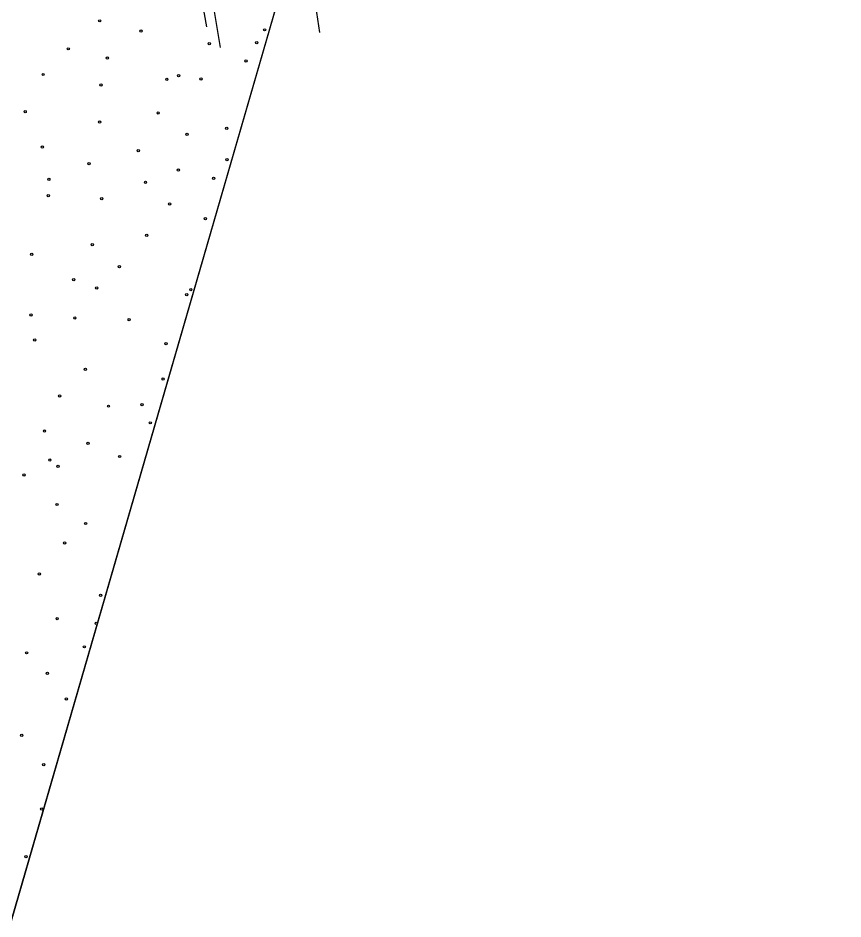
# Model space of a CAD drawing. Header units: metres. Extents: x 3206 to 3701, y 9896 to 11410.
# Drawn here: x 3381.5 to 3527.6, y 10262.2 to 10421.8 of the extents above; entities that cross this region are included whole.
import ezdxf

# ---------------------------------------------------------------- set-up
doc = ezdxf.new("R2010")
doc.units = ezdxf.units.M
for name, color, linetype in [('BOUNDARY', 7, 'Continuous'), ('ELECTR_CABLE_COMM', 7, 'Continuous'), ('GAS', 7, 'Continuous'), ('GROUND', 7, 'Continuous'), ('WATER_PIPELINE', 7, 'Continuous')]:
    doc.layers.add(name, color=color, linetype=linetype)

# ---------------------------------------------------------------- blocks, each defined once
blk = doc.blocks.new('МОЖЖЕВЕЛЬНИК_СКАЛЬНЫЙ')
blk.add_circle((0, 0), 0.2)
blk = doc.blocks.new('ЧЕРЕМУХА_ШУБЕРТ')
blk.add_circle((0, 0), 0.2)
blk = doc.blocks.new('БЕРЕЗА_ПОЛЕЗНАЯ')
blk.add_circle((0, 0), 0.2)
blk = doc.blocks.new('КЛЕН_САХАРИСТЫЙ')
blk.add_circle((0, 0), 0.2)

msp = doc.modelspace()

# ---------------------------------------------------------------- linework, layer by layer
at = {"layer": 'BOUNDARY'}
msp.add_lwpolyline([(3253.02, 9915.67), (3233.6, 10020.11), (3233.04, 10027.23), (3225.68, 10139.96), (3262.08, 10325.26), (3335.84, 10689.44), (3351.1, 10763.68), (3367.77, 10831.23), (3377.81, 10869.11), (3520.39, 11207.45), (3551.17, 11273.83), (3554.01, 11279.37), (3611.72, 11390.17), (3639.44, 11373.13), (3680.64, 11298.58), (3281.25, 9920.2)], close=True, dxfattribs=at)
at = {"layer": 'ELECTR_CABLE_COMM'}
msp.add_lwpolyline([(3416.23, 10444.22), (3415.13, 10429.75), (3417.3, 10416.6)], dxfattribs=at)
at = {"layer": 'GAS'}
msp.add_lwpolyline([(3413.25, 10442.02), (3413.4, 10428.52), (3414.87, 10420.27)], dxfattribs=at)
at = {"layer": 'GROUND'}
msp.add_lwpolyline([(3526.19, 10765.54), (3450.38, 10503.93), (3379.84, 10518.56), (3379.47, 10516.74), (3357.95, 10521.22), (3367.19, 10565.54), (3348.23, 10569.49), (3338.74, 10524.03), (3338.99, 10523.97), (3332.93, 10494.81), (3375.38, 10485.97), (3376.92, 10493.36), (3392.12, 10490.21), (3391.94, 10483.6), (3428.92, 10482.58), (3443.33, 10479.59), (3375.39, 10245.13)], dxfattribs=at)
at = {"layer": 'WATER_PIPELINE'}
msp.add_lwpolyline([(3424.09, 10448.6), (3432.98, 10432.28), (3434.91, 10419.26)], dxfattribs=at)

# ---------------------------------------------------------------- block references
at = {"layer": 'BUSH'}
for p in [(3395.99, 10421.33), (3403.3, 10419.52), (3425.19, 10419.73), (3390.42, 10416.37), (3415.39, 10417.29), (3397.35, 10414.74), (3421.9, 10414.22), (3385.98, 10411.82), (3407.88, 10410.95), (3413.91, 10411.03), (3382.8, 10405.24), (3406.34, 10405), (3395.97, 10403.4), (3418.49, 10402.28), (3411.46, 10401.24), (3385.84, 10398.97), (3402.82, 10398.34), (3394.1, 10396.01), (3409.92, 10394.89), (3416.15, 10393.41), (3386.88, 10390.35), (3396.36, 10389.82), (3408.37, 10388.88), (3414.71, 10386.26), (3404.32, 10383.32), (3394.67, 10381.68), (3383.95, 10379.95), (3399.48, 10377.77), (3391.4, 10375.48), (3411.39, 10372.83), (3391.59, 10368.69), (3401.2, 10368.38), (3384.49, 10364.79), (3407.75, 10364.14), (3393.45, 10359.6), (3407.22, 10357.87), (3388.88, 10354.88), (3397.55, 10353.07), (3404.95, 10350.12), (3386.22, 10348.65), (3393.94, 10346.49), (3399.51, 10344.15), (3388.62, 10342.42), (3382.57, 10340.88), (3388.44, 10335.65), (3389.77, 10328.85), (3385.31, 10323.36), (3396.15, 10319.57), (3388.46, 10315.42), (3383.05, 10309.38), (3393.27, 10310.44), (3390.1, 10301.21), (3382.18, 10294.77), (3386.09, 10289.55), (3385.72, 10281.7), (3382.92, 10273.25)]:
    msp.add_blockref('МОЖЖЕВЕЛЬНИК_СКАЛЬНЫЙ', p, dxfattribs=at)
at = {"layer": 'TREE'}
for name, p in [('БЕРЕЗА_ПОЛЕЗНАЯ', (3423.79, 10417.44)), ('ЧЕРЕМУХА_ШУБЕРТ', (3409.95, 10411.59)), ('КЛЕН_САХАРИСТЫЙ', (3396.21, 10409.96)), ('БЕРЕЗА_ПОЛЕЗНАЯ', (3418.52, 10396.73)), ('БЕРЕЗА_ПОЛЕЗНАЯ', (3386.99, 10393.25)), ('КЛЕН_САХАРИСТЫЙ', (3404.1, 10392.7)), ('ЧЕРЕМУХА_ШУБЕРТ', (3395.47, 10374.02)), ('КЛЕН_САХАРИСТЫЙ', (3412.12, 10373.7)), ('КЛЕН_САХАРИСТЫЙ', (3383.82, 10369.22)), ('ЧЕРЕМУХА_ШУБЕРТ', (3403.49, 10353.33)), ('БЕРЕЗА_ПОЛЕЗНАЯ', (3387.16, 10343.52)), ('БЕРЕЗА_ПОЛЕЗНАЯ', (3393.5, 10332.29)), ('БЕРЕЗА_ПОЛЕЗНАЯ', (3395.39, 10314.59)), ('КЛЕН_САХАРИСТЫЙ', (3386.73, 10305.74))]:
    msp.add_blockref(name, p, dxfattribs=at)

doc.saveas('drawing.dxf')
